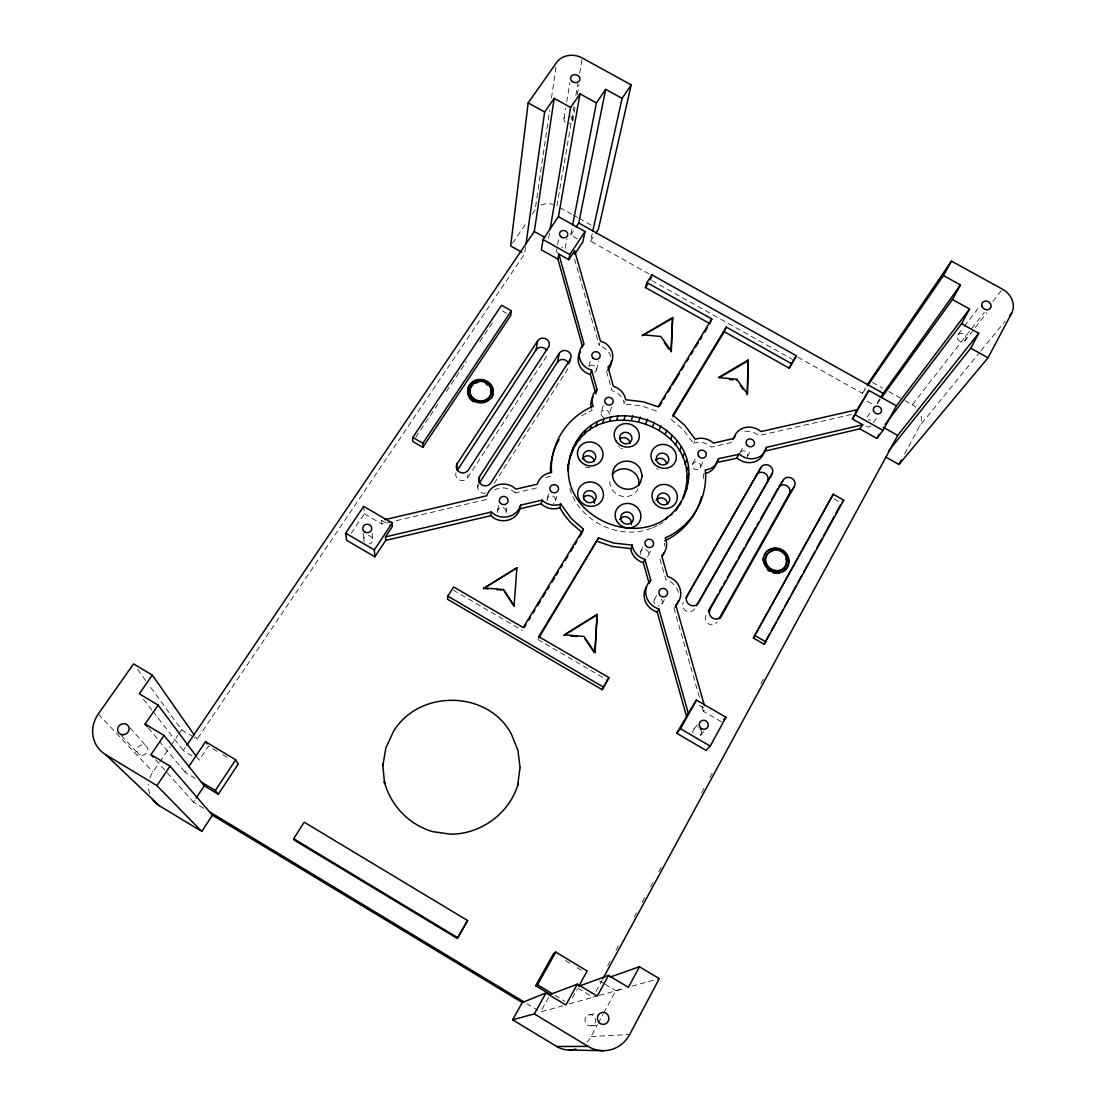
<?xml version="1.0" encoding="UTF-8"?>
<svg xmlns="http://www.w3.org/2000/svg" width="1106" height="1106" viewBox="0 0 1106 1106"><rect width="100%" height="100%" fill="white"/><g stroke="black" fill="none" stroke-linecap="round" stroke-linejoin="round"><path stroke-width="0.75" stroke-dasharray="5 3.75" d="M455.935 472.815A6.442 6 6.4 0 0 467.631 477.751L467.935 474.668M477.751 487.096L478.11 484.069M525.585 247.025L524.631 253.799L197.158 739.14L194.324 737.439M535.581 206.656L549.737 109.895M551.479 98.005L556.194 65.752M486.281 499.497L393.501 521.327M497.714 510.35L498.723 504.06M564.019 118.397L565.622 108.54M566.701 101.973L569.908 82.259M549.433 233.407L548.424 239.366L545.604 237.79M556.899 205.965L574.125 105.623M575.867 95.42L577.913 83.517M579.668 73.3L582.295 57.996M572.728 120.9L574.996 107.794M577.263 94.687L578.963 84.858M506.009 512.7L507.101 506.437M557.59 244.564L558.489 239.615M536.507 487.967L515.299 492.917L515.769 490.387M565.152 248.463L567.032 238.592M577.443 238.91L570.682 235.122L572.714 224.642M649.111 273.929L590.549 241.122L592.166 233.808M547.263 498.709L548.825 492.322M588.862 366.293L590.784 358.842M555.489 501.046L557.161 494.686M610.844 356.74A16.784 15.194 15.6 0 0 602.991 347.173L599.189 345.584L600.005 342.528M596.438 370.054L598.858 361.137M604.083 417.487A4.175 3.83 17.1 0 1 601.097 412.649L603.447 404.755M611.577 407.063L609.13 414.93A4.175 3.83 17.1 0 0 606.143 410.105A4.175 3.83 17.1 0 0 601.097 412.649M656.48 411.059L641.95 406.068L624.13 403.966L625.07 401.119M705.974 615.309L705.213 618.42A6.539 6.152 34.2 0 0 717.296 621.849M637.968 488.7L637.402 490.041A14.834 13.77 20.2 0 1 614.272 492.198L611.881 489.225A14.834 13.77 20.2 0 1 610.277 478.622M640.803 551.369L642.807 547.014M671.162 419.381L682.789 429.252L693.434 443.34L694.679 440.658M648.254 555.654L651.019 549.903M692.785 463.69L696.282 456.391M700.084 467.852A4.203 3.857 24.5 0 0 696.296 461.852A4.203 3.857 24.5 0 0 692.895 467.617A4.203 3.857 24.5 0 0 700.084 467.852L703.679 460.594M587.079 1042.129A26.42 25.106 89.6 0 0 591.033 1036.612L597.42 1024.75M598.222 1023.271L603.005 1014.368M603.807 1012.889L615.779 990.644L623.825 988.418M904.584 454.013L919.874 425.575L979.985 351.971M654.406 599.687L656.549 595.719M607.692 965.69L610.996 959.621M615.931 950.524L619.222 944.469M634.056 917.178L637.346 911.109M642.282 902.012L645.586 895.957M650.522 886.86L653.812 880.791M658.761 871.694L662.052 865.625M701.577 792.864L704.052 788.315M709.817 777.698L712.278 773.149M760.873 683.702L763.347 679.153M595.996 991.377L602.245 979.861M572.355 997.985L577.166 989.179M740.011 452.603L744.089 445.206M548.576 997.391L540.544 1011.907L564.337 1005.423M877.155 403.109L879.533 398.81M797.785 357.197L862.362 393.363L865.5 387.75M661.941 604.042L664.886 598.802M747.297 456.737L751.458 449.382M494.327 483.294L568.235 368.174A6.221 5.654 13.7 0 0 568.843 366.833M467.631 477.751L546.765 355.98A6.221 5.627 12.2 0 0 547.608 353.187M590.549 241.122L594.917 234.486M203.67 808.265L193.467 802.099L195.264 799.389M570.682 235.122L575.148 228.389M351.266 533.299L364.344 513.806L363.805 507.861M415.69 437.257L437.727 404.395M446.354 391.538L466.483 361.538M479.893 341.533L494.271 320.104M195.292 778.389L184.992 772.182L187.73 768.103M191.919 755.785L183.264 750.573L185.946 746.591M149.932 777.822A25.784 24.083 -34.6 0 1 152.932 771.919L158.67 763.499M159.623 762.089L170.13 746.647M171.084 745.237L177.776 735.407M178.73 733.997L181.591 729.794L148.577 684.476M512.548 243.182L526.622 222.472M532.263 214.191L535.083 210.043M862.362 393.363L868.169 384.943M867.063 417.169L870.864 411.902M877.307 403.566L881.634 397.566M873.394 422.589L878.233 416.036M958.169 334.427L963.312 327.708M964.335 326.367L979.764 306.238M904.985 400.607L912.395 404.755L970.626 329.947M971.69 328.579L984.395 312.265M992.856 301.385L1001.331 290.505M965.068 340.62A4.673 4.023 30.8 0 0 962.4 333.514A4.673 4.023 30.8 0 0 957.381 338.436A4.673 4.023 30.8 0 0 965.068 340.62L986.953 312.652M981.077 350.63L1005.119 321.182M721.596 721.9L703.361 711.282L705.407 708.918L697.167 704.121M694.056 728.757L697.264 725.121M700.485 735.103L703.775 731.55M659.314 524.645L662.964 522.295M652.706 527.783L657.987 525.267M693.434 443.34L695.162 442.69A17.046 15.622 24.4 0 1 711.517 447.128L731.785 442.4M651.296 528.253C618.572 541.097 577.456 520.594 569.161 486.156M631.885 986.193L659.273 978.616M597.724 995.801L592.871 997.128L576.295 987.146M599.341 995.359L623.549 988.681M569.134 1003.861L593.963 997.045M391.842 521.714L381.902 524.037L381.694 520.401L385.026 519.626M851.385 414.501L758.688 435.64A16.963 15.415 26.6 0 0 742.32 431.741M589.263 1014.755L595.636 1013.594M591.378 1025.843L597.848 1025.096M550.608 476.52L548.59 476.741A17.337 16.203 14.6 0 0 544.442 478.262M591.033 1036.612L629.729 1034.4M559.871 207.624L571.733 214.246M573.212 215.076L577.664 217.564M579.143 218.394L591.005 225.03M872.385 382.372L882.754 388.178M888.685 391.496L903.505 399.778M651.89 280.62L792.366 359.353M867.187 401.271L874.169 405.183M502.373 310.897L507.917 314.035M834.007 498.847L839.966 502.221M381.694 520.401L390.985 525.82M364.344 513.806L381.902 524.037M453.349 590.148L522.433 630.489M537.862 639.489L606.116 679.347M656.646 468.626L658.07 469.456M181.591 729.794L192.914 736.582M599.466 980.842L603.544 983.303M604.899 984.119L615.779 990.644M216.997 751.25L208.509 746.149L199.135 760.126L195.956 755.868M222.665 754.651L228.334 758.066M565.401 960.589L571.29 964.128M577.18 967.653L583.069 971.192M555.088 995.372L564.917 1001.317M526.677 1003.529L537.765 1010.234M515.299 492.917L511.912 490.345A17.461 16.383 10 0 0 492.032 491.368M98.268 714.047L152.932 771.919M121.218 735.49L138.25 753.684M155.559 759.781L193.467 802.099M130.01 727.803L146.49 746.412M148.328 727.942L158.034 739.651M159.112 740.951L184.992 772.182M143.49 699.199L151.854 710.011M152.905 711.365L183.264 750.573M137.573 669.365L147.568 683.107M195.596 736.9L197.158 739.14M591.364 408.681L592.125 410.437L587.12 412.69A77.337 71.655 20.2 0 0 579.309 417.474M574.581 259.219L599.189 345.584M606.558 371.464L612.019 390.639A16.936 15.484 17.1 0 1 623.881 402.197L624.13 403.966M659.992 559.028L665.867 579.682A17.641 16.659 28.8 0 1 675.669 586.636M673.983 608.176L700.098 699.835M701.964 706.375L703.361 711.282M363.183 533.203L363.915 540.779M372.155 533.451L372.667 539.949M703.292 473.741L703.706 479.105M912.395 404.755A16.507 14.558 31.9 0 1 915.879 407.257M921.104 416.119A16.507 14.558 31.9 0 1 919.874 425.575M485.769 493.179A6.442 6.014 8.2 0 1 478.663 484.11M694.665 608.77A6.525 6.152 31.6 0 1 685.955 610.858A6.525 6.152 31.6 0 1 683.356 602.258M676.499 587.908A17.641 16.659 28.8 0 1 678.849 594.945M540.945 205.177A16.078 14.088 12 0 1 553.055 204.361M570.613 116.393A4.535 3.885 12.5 0 1 569.549 123.485M565.194 122.241A4.535 3.885 12.5 0 1 567.198 115.812M701.494 730.859A4.521 4.313 45.2 0 1 698.536 736.223M693.033 733.002A4.521 4.313 45.2 0 1 698.287 727.679M870.878 425.976A4.161 3.691 30.8 0 1 864.007 424.013M868.625 419.506A4.161 3.691 30.8 0 1 870.505 420.57M557.742 253.053A4.065 3.595 12.7 0 1 557.106 248.67M561.654 247.191A4.065 3.595 12.7 0 1 562.622 247.606M364.316 541.802A4.438 4.175 -3.8 0 1 366.515 535.995A4.438 4.175 -3.8 0 1 372.445 538.511A4.438 4.175 -3.8 0 1 369.224 543.875M590.106 467.34A6.346 5.876 16.8 0 1 585.281 466.981M622.429 448.842A6.207 5.724 19 0 1 620.936 448.22M619.636 447.253A6.207 5.724 19 0 1 618.641 446.022M661.139 598.996A4.355 4.12 29 0 1 658.264 606.033M654.489 603.862A4.355 4.12 29 0 1 658.084 597.696M497.7 512.451A4.313 4.051 9.9 0 1 503.023 507.64A4.313 4.051 9.9 0 1 504.875 514.484M589.526 366.127A4.147 3.76 15.5 0 1 595.692 366.75A4.147 3.76 15.5 0 1 594.544 372.28M740.633 451.815A4.189 3.816 26.7 0 1 747.67 455.81M664.291 543.212A17.447 16.369 24.7 0 1 664.844 546.074M640.443 554.452A4.3 4.037 24.8 0 1 643.001 549.627A4.3 4.037 24.8 0 1 648.351 551.894A4.3 4.037 24.8 0 1 646.734 557.12M547.263 500.797A4.272 4.009 14.5 0 1 549.917 496.069A4.272 4.009 14.5 0 1 555.24 498.308A4.272 4.009 14.5 0 1 553.512 503.437M149.683 793.666A25.784 24.083 -34.6 0 1 148.536 784.182M141.941 755.274A5.502 5.101 -31.7 0 0 147.264 747.504A5.502 5.101 -31.7 0 0 137.932 747.38A5.502 5.101 -31.7 0 0 141.941 755.274M585.848 1017.147A5.654 5.364 87.1 0 0 589.982 1025.939A5.654 5.364 87.1 0 0 595.125 1017.81A5.654 5.364 87.1 0 0 585.848 1017.147"/><path stroke-width="1.5" d="M412.815 437.437L412.815 441.543L422.824 447.322L510.682 315.611L511.331 310.814L501.557 305.284L412.815 437.437L422.893 443.243L422.824 447.322M747.089 394.828L748.25 360.031L718.416 377.561L736.803 379.303L747.532 393.971L748.25 360.031M670.983 351.915L672.614 317.546L642.144 335.657L672.282 318.487M672.614 317.546L671.314 351.017L660.821 336.501L642.434 334.731M594.904 651.724L597.102 614.411L564.184 634.844L584.009 636.434L595.069 652.844L597.102 614.411M569.701 458.133C590.189 377.644 718.223 423.722 682.761 498.723C712.264 421.096 579.765 384.169 567.917 467.783M514.069 606.337L516.903 567.848L483.502 588.516L488.451 588.931M456.737 469.829L457.207 463.608L537.668 340.786A6.304 5.696 12.3 0 1 546.24 339.058A6.304 5.696 12.3 0 1 548.521 346.952L468.377 470.05A6.525 6.069 6.5 0 1 459.419 471.986A6.525 6.069 6.5 0 1 457.207 463.608M385.69 540.392L385.51 536.88L392.312 526.594L392.16 522.958L363.68 506.368L345.666 533.161L346.593 540.267L374.865 556.788L385.69 540.392L490.774 515.673L494.175 518.258A17.461 16.383 10 0 0 519.861 509.009L520.622 505.138L542.037 500.106A17.461 16.3 14.6 0 0 558.931 504.682L560.756 503.99L571.456 518.728L583.374 529.11L523.207 627.558L453.64 586.954L447.792 596.148L447.557 599.286L602.12 689.646L608.977 677.632L538.746 636.627L598.567 537.875L613.706 543.06L632.231 545.134L632.508 547.028A17.558 16.466 24.7 0 0 644.881 559.346L650.757 580.194A17.751 16.77 28.8 0 0 646.346 596.438A17.751 16.77 28.8 0 0 658.872 608.95L688.319 713.453L676.678 733.223L706.001 750.366L710.204 746.121L725.978 717.282L696.421 700.07L688.319 713.453M677.411 507.184L675.628 510.82L681.42 501.336C648.655 558.018 551.714 517.442 570.751 454.165M478.843 482.589L479.562 476.506L559.387 353.118A6.304 5.71 13.7 0 1 567.945 351.362A6.304 5.71 13.7 0 1 570.267 359.284L569.59 362.243M638.95 485.534L638.674 479.534L637.153 476.147A14.834 13.77 20.2 0 0 624.337 468.82L620.549 469.165A14.834 13.77 20.2 0 0 612.378 474.336M595.788 233.159L598.415 229.177L631.194 84.913L582.295 57.996A18.926 15.982 12.5 0 0 556.691 62.365L528.184 102.886L510.668 245.947L521.838 252.223M526.055 243.652L544.65 112.024L554.175 98.351L570.613 107.448L550.18 228.928M490.774 515.673L491.313 512.023L385.51 536.88M520.622 505.138L520.594 505.331A17.585 16.493 10 0 1 494.728 514.622L491.313 512.023M186.845 745.264L534.309 231.444L554.175 98.351M572.714 224.642L596.424 102.913L580 93.844L558.433 216.652L543.06 239.518L541.387 249.859L557.894 259.136L582.627 347.021M457.566 469.939L536.051 349.897L537.668 340.786M557.894 259.136L558.834 254.062L568.816 259.661L574.678 250.799L600.406 340.994L604.249 342.584A16.894 15.277 15.6 0 1 607.996 366.902L613.346 386.298A17.046 15.567 17.1 0 1 625.277 397.925L625.54 399.695L643.471 401.824L658.098 406.842L711.808 318.97L646.982 282.624L651.918 274.855L796.334 355.731L789.214 368.16L724.25 331.717L726.269 327.086L791.661 363.75L796.334 355.731M483.599 587.88L503.424 589.512L513.17 604.982M568.816 259.661L569.825 254.546L585.046 231.555L558.433 216.652M576.046 227.048L578.728 223.011L605.687 89.365L622.07 98.393L592.816 230.891M574.152 253.343L574.678 250.799M479.589 482.672L557.493 362.077L559.387 353.118M585.046 231.555L582.848 241.938L574.553 254.504M516.903 567.848L483.502 588.516M519.889 508.815L541.152 503.811L542.037 500.106M595.802 393.86L590.397 374.616L591.572 370.178L587.715 368.561A16.894 15.277 15.6 0 1 584.051 344.201L558.834 254.062M568.152 464.976L568.857 462.363M572.148 451.58L573.212 447.571M567.89 470.7L568.595 468.115M575.452 445.428L576.544 441.377M579.544 537.018L582.212 532.636L570.378 522.322L564.281 514.857L559.76 507.668L560.756 503.99M579.558 439.746L580.678 435.667M596.203 392.409L597.019 389.519L591.572 370.178M584.41 434.644L585.558 430.538M589.913 430.193L591.102 426.059M595.996 426.446L597.226 422.298M602.549 423.474L603.821 419.312M711.808 318.97L709.886 323.657L645.475 287.532L646.982 282.624M650.397 279.79L651.918 274.855M609.475 421.317L610.788 417.142M616.678 420.004L618.033 415.828M582.599 531.461L583.374 529.11M624.033 419.547L625.429 415.372M726.269 327.086L672.877 415.22L684.586 425.146L695.301 439.317L697.043 438.667A17.157 15.705 24.4 0 1 713.508 443.147L733.9 438.391L735.048 435.114A17.088 15.498 26.6 0 1 760.983 431.603L857.634 409.579L852.394 418.98L862.708 424.773L766.582 447.349L765.463 450.64A17.088 15.498 26.6 0 1 739.444 454.22L718.637 458.617A17.157 15.705 24.4 0 1 707.218 469.691L705.241 469.898L705.656 475.304A77.849 72.07 20.2 0 1 670.291 535.484L665.204 537.917L666.006 539.769A17.558 16.466 24.7 0 1 661.678 555.682L667.609 576.475A17.751 16.77 28.8 0 1 675.794 605.148L704.467 705.628M631.429 419.948L632.881 415.787M638.756 421.22L640.25 417.059M538.746 638.024L598.567 537.875M645.904 423.335L647.452 419.188M652.761 426.239L654.365 422.119M783.228 480.101L709.997 609.392L709.223 612.544A6.636 6.235 33.9 0 0 721.485 616.014L794.385 486.419A6.415 5.834 30.1 0 0 791.661 478.193A6.415 5.834 30.1 0 0 783.228 480.101L779.191 486.267M659.231 429.916L660.876 425.81M457.303 938.455L467.603 920.538L304.191 822.187L293.671 838.735L294.542 840.284L457.303 938.455L467.603 920.538M665.218 434.312L666.89 430.234M670.609 439.331L672.324 435.28M675.337 444.93L677.093 440.921M650.757 580.194L649.139 583.387L643.305 562.678A17.447 16.369 24.7 0 1 631.001 550.429L632.231 545.134M679.333 451.013L681.116 447.031M682.513 457.483L684.324 453.529M684.849 464.244L686.674 460.331M686.287 471.184L688.126 467.326M643.305 562.678L644.881 559.346M665.978 519.53L667.125 517.152M686.798 478.221L688.637 474.405M736.375 380.16L736.803 379.303M671.453 514.884L672.628 512.493M686.384 485.23L688.222 481.456M685.029 492.101L686.867 488.368M679.623 505L684.586 495.032M705.255 473.534A17.046 15.622 24.4 0 0 716.605 462.515L718.637 458.617M602.12 689.646L608.977 677.632M885.851 457.11L898.943 464.479L988.031 357.805L1011.672 313.164A19.521 16.618 30.7 0 0 1002.382 289.136L951.45 261.113L867.076 384.929M577.346 984.146L565.926 1004.981L545.963 992.939L522.253 1002.52L512.617 1019.787L556.677 1046.483L588.088 1046.4A32.129 30.47 85.6 0 0 629.729 1034.4L659.273 978.616L639.434 966.741L628.388 987.34L608.507 975.409L578.784 986.248L587.148 970.957L555.751 952.1L553.622 953.51L535.663 985.723L550.18 994.474L577.346 984.146L597.281 996.133L608.507 975.409M888.505 451.151L970.736 348.224L978.741 333.265L961.556 323.754L885.09 424.469M898.943 464.479L901.362 459.999M603.074 978.354L897.699 435.418L978.741 333.265M961.556 323.754L969.561 308.975L952.46 299.532L881.634 397.566M952.46 299.532L960.464 284.933L943.459 275.546L868.169 384.943M764.135 644.231L843.754 500.175L833.247 494.23L753.366 638.01L764.135 644.231L769.9 633.71M771.546 630.71L776.481 621.696M778.126 618.696L783.062 609.683M784.707 606.682L789.643 597.669M791.288 594.669L796.223 585.668M797.868 582.655L801.974 575.148M803.62 572.148L808.555 563.134M810.2 560.134L815.136 551.12M816.781 548.12L821.717 539.106M823.362 536.106L834.062 516.585M835.707 513.585L840.643 504.571M716.605 462.515L737.273 458.147A16.963 15.415 26.6 0 0 763.14 454.58L764.246 451.303L859.777 428.824L876.864 438.432L879.173 434.216M876.864 438.432L883.003 430.4L896.441 405.847L969.561 308.975M736.914 457.732L739.071 453.819M753.366 638.01L833.247 494.23M512.617 1019.787L534.35 1013.912L545.963 992.939M943.459 275.546L951.45 261.113M880.321 397.372L960.464 284.933M789.214 368.16L791.661 363.75M855.574 412.248L868.887 390.432L896.441 405.847M535.663 985.723L537.544 984.796L555.751 952.1M676.678 733.223L680.453 728.743L696.421 700.07M852.394 418.98L868.887 390.432M686.384 715.789L657.171 611.964L658.872 608.95M718.983 618.862L789.38 493.76L794.385 486.419M708.531 610.788L717.905 594.254M719.605 591.254L722.163 586.733M723.863 583.733L725.564 580.719M727.264 577.719L736.637 561.184M738.338 558.171L744.31 547.65M746.011 544.636L755.384 528.101M757.085 525.101L758.785 522.087M760.486 519.087L769.859 502.539M771.573 499.539L777.532 489.004M696.365 605.77L772.085 473.769A6.401 5.82 28.5 0 0 769.417 465.571A6.401 5.82 28.5 0 0 760.969 467.465L685.941 597.765M772.085 473.769L698.522 602.77A6.608 6.221 31.5 0 1 689.702 604.885A6.608 6.221 31.5 0 1 687.061 596.162L760.969 467.465M765.02 449.99L766.582 447.349M672.932 416.464L724.25 331.717M524.216 627.572L526 624.641M528.682 620.259L530.465 617.342M533.147 612.959L534.931 610.042M537.599 605.659L540.281 601.277M542.963 596.894L545.631 592.512M547.415 589.595L549.198 586.678M551.88 582.295L554.562 577.913M556.346 574.982L558.129 572.065M560.797 567.682L562.581 564.765M565.263 560.383L567.945 556M570.613 551.618L573.295 547.235M575.079 544.318L576.862 541.401M659.162 406.69L661.83 402.321M663.6 399.404L665.383 396.487M668.052 392.118L670.72 387.75M672.503 384.833L679.623 373.178M681.407 370.275L684.075 365.892M686.743 361.524L688.526 358.62M691.195 354.252L692.978 351.335M695.646 346.966L698.315 342.597M700.084 339.68L701.868 336.763M704.536 332.394L707.204 328.026M645.475 287.532L647.936 283.661M570.267 359.284L490.76 482.963A6.525 6.097 8.4 0 1 481.815 484.912A6.525 6.097 8.4 0 1 479.562 476.506M201.762 831.436L212.449 815.219L170.061 766.168L150.969 754.651L164.075 735.462L145.093 724.043L158.172 705.116L139.301 693.78L152.324 675.102L133.563 663.876L98.268 714.047A31.272 28.867 -30.2 0 0 105.706 754.651L159.416 805.79L201.762 831.436L156.9 785.619L105.706 754.651M374.865 556.788L374.34 549.903L392.16 522.958M235.661 759.822L238.246 764.011L218.269 794.26L215.366 790.486L235.661 759.822L205.481 741.697L188.642 766.735M196.163 798.034L204.292 785.827L164.075 735.462M422.893 443.243L511.331 310.814M156.9 785.619L170.061 766.168M622.07 98.393L631.194 84.913M708.379 611.756L709.997 609.392M596.424 102.913L605.687 89.365M570.613 107.448L580 93.844M855.712 412.344L857.634 409.579M719.812 618.351L721.485 616.014M859.777 428.824L862.708 424.773M842.219 502.11L843.754 500.175M1009.488 315.832L1011.672 313.164M723.78 719.591L725.978 717.282M563.977 635.411L596.853 615.005M719.425 377.602L747.822 360.929M664.747 540.765L668.536 538.954A77.337 71.655 20.2 0 0 701.494 496.953M559.76 507.668L557.949 508.345A17.337 16.203 14.6 0 1 541.152 503.811M610.332 977.013L639.434 966.741M385.026 519.626L486.792 495.751A17.585 16.493 10 0 1 512.59 486.557L515.99 489.129L537.35 484.165A17.461 16.3 14.6 0 1 549.502 472.87L551.548 472.663L551.3 467.202A77.849 72.07 20.2 0 1 588.295 408.46L593.328 406.206L592.567 404.437A17.046 15.567 17.1 0 1 597.019 389.519M569.314 1050.009L603.461 1050.7M630.738 548.548L612.337 546.488L597.309 541.332M570.572 635.95L577.166 636.475M496.705 589.609L501.654 590.01M729.697 379.538L733.043 379.842M590.397 374.616L586.553 373.012A16.784 15.194 15.6 0 1 580.304 351.832M528.184 102.886L544.65 112.024M970.736 348.224L988.031 357.805M578.728 223.011L882.699 393.072M534.309 231.444L544.193 236.988M883.03 427.192L897.699 435.418M543.06 239.518L569.825 254.546M855.297 414.833L883.003 430.4M755.246 635.743L766.085 642.005M345.666 533.161L374.34 549.903M680.453 728.743L710.204 746.121M447.792 596.148L603.461 687.116M201.181 781.942L215.366 790.486M537.544 984.796L552.267 993.686M293.671 838.735L457.649 937.639M204.292 785.827L218.269 794.26M209.49 811.79L523.898 1001.856M212.449 815.219L522.253 1002.52M534.35 1013.912L588.088 1046.4M150.969 754.651L153.264 757.209M145.093 724.043L147.25 726.642M158.172 705.116L195.956 755.868M740.273 385.496L743.204 389.492M664.319 342.694L669.075 349.289M152.324 675.102L194.02 734.66M205.481 741.697L206.988 743.923M584.687 638.369L593.894 652.028M503.424 589.512L514.221 605.729M557.493 362.077A6.221 5.654 13.7 0 1 568.83 363.888M756.421 475.027A6.318 5.751 28.6 0 1 764.758 473.161A6.318 5.751 28.6 0 1 767.398 481.262M550.373 471.101A77.337 71.655 20.2 0 1 555.779 446.23M556.387 444.861A77.337 71.655 20.2 0 1 559.124 439.538M678.393 600.765A17.641 16.659 28.8 0 1 675.006 607.125M657.171 611.964A17.641 16.659 28.8 0 1 646.388 586.761M611.466 360.708A16.784 15.194 15.6 0 1 607.692 370.413M732.919 439.137A16.963 15.415 26.6 0 1 735.269 435.861M536.051 349.897A6.221 5.627 12.2 0 1 546.779 350.339M655.996 500.41A6.29 5.848 23.7 0 1 667.54 504.156M655.402 460.317A6.318 5.82 22.1 0 1 666.586 463.621M700.292 728.854A4.521 4.313 45.2 0 1 701.024 729.78M779.301 486.322A6.332 5.765 30.3 0 1 789.38 493.76M582.185 459.004A6.346 5.876 16.8 0 1 594.199 461.409M583.678 497.092A6.401 5.986 17.8 0 1 594.364 503.23M619.609 519.53A6.415 6 21.7 0 1 631.332 524.465M619.526 439.096A6.207 5.724 19 0 1 630.102 443.534M663.946 553.124A17.447 16.369 24.7 0 1 662.701 555.696M591.06 407.34A16.936 15.484 17.1 0 1 593.12 396.943M473.852 401.934A12.802 11.696 8.3 0 1 469.442 385.759A12.802 11.696 8.3 0 1 486.958 382.109A12.802 11.696 8.3 0 1 491.396 398.271M490.732 389.865A10.659 9.747 8.3 0 1 484.774 401.036A10.659 9.747 8.3 0 1 471.598 397.289A10.659 9.747 8.3 0 1 473.022 384.819M475.248 383.353A10.659 9.747 8.3 0 1 477.833 382.482M485.88 383.754A10.659 9.747 8.3 0 1 488.05 385.386M764.481 554.465A13.051 12.042 33.6 0 1 784.389 552.488A13.051 12.042 33.6 0 1 782.702 571.843M779.689 573.005A13.051 12.042 33.6 0 1 773.066 572.825M769.928 571.498A13.051 12.042 33.6 0 1 767.191 569.466M763.057 560.59A13.051 12.042 33.6 0 1 763.347 557.41M785.924 558.558A10.88 10.037 33.6 0 1 779.039 570.986A10.88 10.037 33.6 0 1 765.67 563.355A10.88 10.037 33.6 0 1 772.596 550.94M159.416 805.79A25.784 24.083 -34.6 0 1 152.517 799.306M575.839 1049.069A26.42 25.106 89.6 0 1 556.677 1046.483M642.282 475.608L640.415 482.575A15.028 13.922 20.2 0 1 616.968 484.746L614.563 481.746A15.028 13.922 20.2 0 1 612.931 471.018L614.369 467.686A15.028 13.922 20.2 0 1 623.314 461.465L627.157 461.105A15.028 13.922 20.2 0 1 640.153 468.529L642.282 475.608M520.069 767.605L517.622 785.191L518.368 783.311C509.963 812.938 481.304 834.27 450.571 834.187L432.46 831.601C409.026 824.606 390.377 805.362 384.39 781.61L384.584 783.504L382.635 763.693L382.842 765.725L385.814 748.126L393.183 732.006C418.414 689.107 487.649 689.785 511.276 733.872L517.912 750.172L520.069 767.605M660.213 464.409L658.775 463.566A6.373 5.862 22.1 0 1 659.356 453.75A6.373 5.862 22.1 0 1 668.798 458.534L668.826 460.082A6.373 5.862 22.1 0 1 660.213 464.409M658.955 467.23L656.052 465.529A12.857 11.82 22.1 0 1 657.199 445.759A12.857 11.82 22.1 0 1 676.278 455.368L676.319 458.492A12.857 11.82 22.1 0 1 658.955 467.23M571.954 81.305A4.742 4.009 12.6 0 0 579.821 79.936A4.742 4.009 12.6 0 0 574.014 74.669A4.742 4.009 12.6 0 0 571.954 81.305M698.522 456.004A4.286 3.926 24.4 0 0 705.849 456.253A4.286 3.926 24.4 0 0 701.978 450.142A4.286 3.926 24.4 0 0 698.522 456.004M645.572 545.382A4.396 4.12 24.7 0 0 653.093 545.576A4.396 4.12 24.7 0 0 649.194 539.23A4.396 4.12 24.7 0 0 645.572 545.382M605.314 403.013A4.258 3.885 17.1 0 0 612.641 403.275A4.258 3.885 17.1 0 0 608.894 397.261A4.258 3.885 17.1 0 0 605.314 403.013M551.134 491.534A4.369 4.078 14.6 0 0 558.406 489.917A4.369 4.078 14.6 0 0 553.083 484.746A4.369 4.078 14.6 0 0 551.134 491.534M593.065 358.137A4.23 3.816 15.6 0 0 600.074 356.685A4.23 3.816 15.6 0 0 594.876 351.777A4.23 3.816 15.6 0 0 593.065 358.137M500.562 503.368A4.396 4.12 10 0 0 507.917 501.737A4.396 4.12 10 0 0 502.594 496.525A4.396 4.12 10 0 0 500.562 503.368M659.508 594.682A4.438 4.189 28.7 0 0 667.098 594.862A4.438 4.189 28.7 0 0 663.158 588.406A4.438 4.189 28.7 0 0 659.508 594.682M746.702 444.736A4.272 3.871 26.6 0 0 753.96 444.971A4.272 3.871 26.6 0 0 750.075 438.916A4.272 3.871 26.6 0 0 746.702 444.736M364.828 532.083A4.535 4.258 -3.4 0 0 371.768 528.585A4.535 4.258 -3.4 0 0 365.118 524.714A4.535 4.258 -3.4 0 0 364.828 532.083M560.756 236.629A4.147 3.65 12.8 0 0 567.668 235.302A4.147 3.65 12.8 0 0 562.595 230.56A4.147 3.65 12.8 0 0 560.756 236.629M699.434 725.84A4.618 4.41 44.5 0 0 707.066 727.983A4.618 4.41 44.5 0 0 704.799 720.393A4.618 4.41 44.5 0 0 699.434 725.84M873.519 410.893A4.244 3.76 30.7 0 0 880.528 412.897A4.244 3.76 30.7 0 0 878.219 406.317A4.244 3.76 30.7 0 0 873.519 410.893M982.045 306.362A4.88 4.161 30.5 0 0 990.077 308.657A4.88 4.161 30.5 0 0 987.257 301.288A4.88 4.161 30.5 0 0 982.045 306.362M658.029 501.557A6.346 5.889 23.7 0 0 668.895 502.29A6.346 5.889 23.7 0 0 663.628 493A6.346 5.889 23.7 0 0 658.029 501.557M579.834 460.442A12.857 11.889 16.8 0 0 601.871 459.363A12.857 11.889 16.8 0 0 589.028 441.958A12.857 11.889 16.8 0 0 579.834 460.442M653.577 501.751A12.843 11.903 23.7 0 0 675.545 503.23A12.843 11.903 23.7 0 0 664.844 484.456A12.843 11.903 23.7 0 0 653.577 501.751M616.982 521.507A13.009 12.152 21.7 0 0 639.296 522.115A13.009 12.152 21.7 0 0 627.793 503.41A13.009 12.152 21.7 0 0 616.982 521.507M579.461 499.94A12.968 12.097 17.8 0 0 601.802 500.576A12.968 12.097 17.8 0 0 590.438 481.981A12.968 12.097 17.8 0 0 579.461 499.94M615.959 440.865A12.678 11.654 19 0 0 637.733 441.57A12.678 11.654 19 0 0 626.508 423.584A12.678 11.654 19 0 0 615.959 440.865M584.258 459.82A6.401 5.917 16.8 0 0 595.235 459.294A6.401 5.917 16.8 0 0 588.848 450.626A6.401 5.917 16.8 0 0 584.258 459.82M621.544 520.967A6.47 6.055 21.7 0 0 632.66 521.285A6.47 6.055 21.7 0 0 626.936 511.967A6.47 6.055 21.7 0 0 621.544 520.967M584.231 499.539A6.456 6.028 17.8 0 0 595.346 499.857A6.456 6.028 17.8 0 0 589.705 490.594A6.456 6.028 17.8 0 0 584.231 499.539M620.452 440.796A6.263 5.765 19 0 0 631.208 441.156A6.263 5.765 19 0 0 625.678 432.252A6.263 5.765 19 0 0 620.452 440.796M471.35 399.142A12.816 11.71 8.3 0 0 492.82 394.621A12.816 11.71 8.3 0 0 477.35 379.717A12.816 11.71 8.3 0 0 471.35 399.142M472.87 397.801A10.673 9.76 8.3 0 0 490.774 394.04A10.673 9.76 8.3 0 0 477.889 381.611A10.673 9.76 8.3 0 0 472.87 397.801M764.122 563.217A13.078 12.055 33.6 0 0 785.758 569.3A13.078 12.055 33.6 0 0 778.983 548.452A13.078 12.055 33.6 0 0 764.122 563.217M766.154 562.719A10.894 10.051 33.6 0 0 784.168 567.793A10.894 10.051 33.6 0 0 778.541 550.415A10.894 10.051 33.6 0 0 766.154 562.719M122.89 734.757A5.903 5.447 -30.2 0 0 128.628 726.49A5.903 5.447 -30.2 0 0 118.632 726.338A5.903 5.447 -30.2 0 0 122.89 734.757M598.346 1015.004A6.055 5.751 85.6 0 0 602.798 1024.433A6.055 5.751 85.6 0 0 608.286 1015.723A6.055 5.751 85.6 0 0 598.346 1015.004"/></g></svg>
